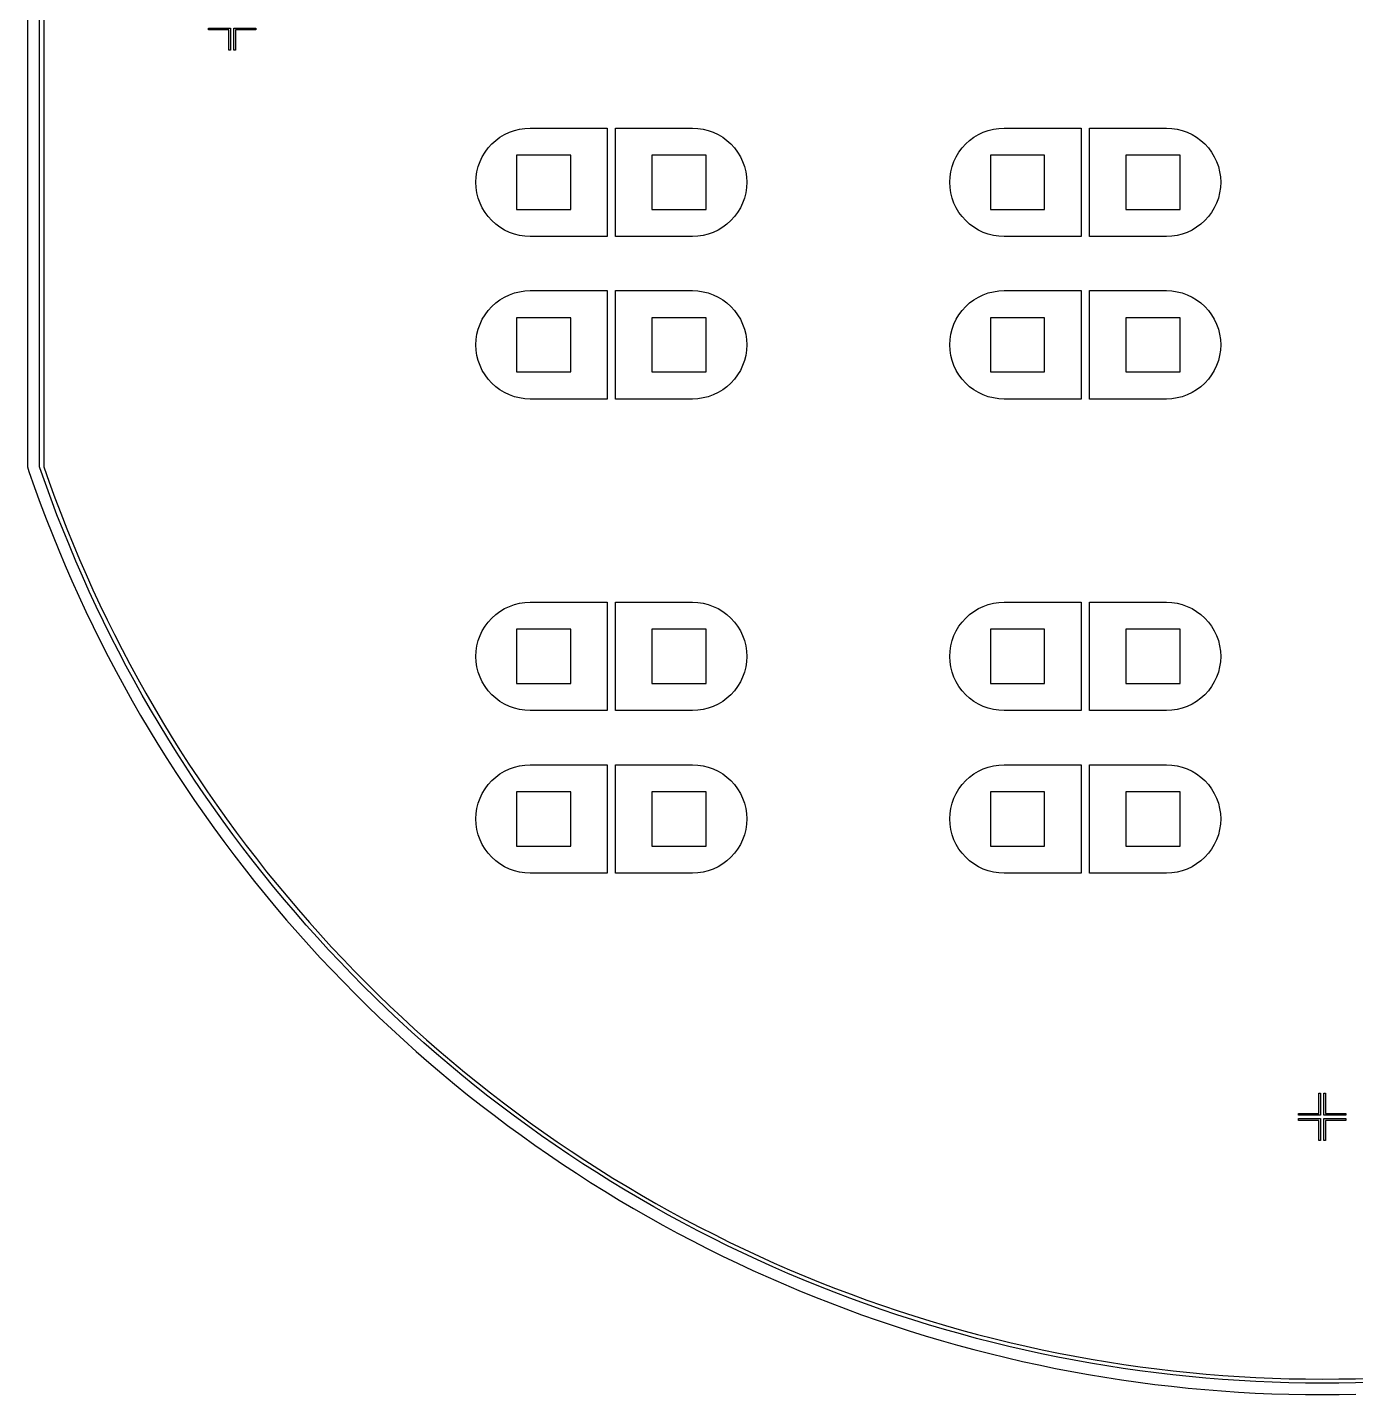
# Model space of a CAD drawing. Extents: x -16 to 83, y -18 to 83.
# Drawn here: x -15.6 to 33.5, y -18.2 to 32.2 of the extents above; entities that cross this region are included whole.
import ezdxf

# ---------------------------------------------------------------- set-up
doc = ezdxf.new("R2010")
doc.units = 0

msp = doc.modelspace()

# ---------------------------------------------------------------- linework, layer by layer
for p, q in [((-15.5641, 48.4975), (-15.5641, 16.0025)), ((-15.115, 16.0008), (-15.115, 48.4992)), ((-14.9564, 48.4998), (-14.9564, 16.0002)), ((-8.875, 32.125), (-8.875, 32.1875)), ((-8.875, 32.1875), (-8.0625, 32.1875)), ((-8.125, 32.125), (-8.875, 32.125)), ((-8.125, 31.375), (-8.125, 32.125)), ((-8.0625, 32.1875), (-8.0625, 31.375)), ((-7.9375, 31.375), (-7.9375, 32.1875)), ((-7.9375, 32.1875), (-7.125, 32.1875)), ((-7.125, 32.125), (-7.875, 32.125)), ((-7.875, 32.125), (-7.875, 31.375)), ((-7.125, 32.1875), (-7.125, 32.125)), ((-8.0625, 31.375), (-8.125, 31.375)), ((-7.875, 31.375), (-7.9375, 31.375)), ((1.88887, 28.1629), (2.05722, 28.2638)), ((2.05722, 28.2638), (2.23463, 28.3477)), ((2.23463, 28.3477), (2.41943, 28.4139)), ((2.41943, 28.4139), (2.60983, 28.4616)), ((2.60983, 28.4616), (2.80397, 28.4904)), ((2.80397, 28.4904), (3, 28.5)), ((3, 28.5), (5.85001, 28.5)), ((5.85001, 28.5), (5.85001, 24.5)), ((6.14999, 24.5), (6.14999, 28.5)), ((6.14999, 28.5), (9, 28.5)), ((9, 28.5), (9.19603, 28.4904)), ((9.19603, 28.4904), (9.39017, 28.4616)), ((9.39017, 28.4616), (9.58057, 28.4139)), ((9.58057, 28.4139), (9.76537, 28.3477)), ((9.76537, 28.3477), (9.94278, 28.2638)), ((9.94278, 28.2638), (10.1111, 28.1629)), ((19.3889, 28.1629), (19.5572, 28.2638)), ((19.5572, 28.2638), (19.7346, 28.3477)), ((19.7346, 28.3477), (19.9194, 28.4139)), ((19.9194, 28.4139), (20.1098, 28.4616)), ((20.1098, 28.4616), (20.304, 28.4904)), ((20.304, 28.4904), (20.5, 28.5)), ((20.5, 28.5), (23.35, 28.5)), ((23.35, 28.5), (23.35, 24.5)), ((23.65, 24.5), (23.65, 28.5)), ((23.65, 28.5), (26.5, 28.5)), ((26.5, 28.5), (26.696, 28.4904)), ((26.696, 28.4904), (26.8902, 28.4616)), ((26.8902, 28.4616), (27.0806, 28.4139)), ((27.0806, 28.4139), (27.2654, 28.3477)), ((27.2654, 28.3477), (27.4428, 28.2638)), ((27.4428, 28.2638), (27.6111, 28.1629)), ((1.33707, 27.6111), (1.45398, 27.7688)), ((1.45398, 27.7688), (1.5858, 27.9142)), ((1.5858, 27.9142), (1.73122, 28.046)), ((1.73122, 28.046), (1.88887, 28.1629)), ((10.1111, 28.1629), (10.2688, 28.046)), ((10.2688, 28.046), (10.4142, 27.9142)), ((10.4142, 27.9142), (10.546, 27.7688)), ((10.546, 27.7688), (10.6629, 27.6111)), ((18.8371, 27.6111), (18.954, 27.7688)), ((18.954, 27.7688), (19.0858, 27.9142)), ((19.0858, 27.9142), (19.2312, 28.046)), ((19.2312, 28.046), (19.3889, 28.1629)), ((27.6111, 28.1629), (27.7688, 28.046)), ((27.7688, 28.046), (27.9142, 27.9142)), ((27.9142, 27.9142), (28.046, 27.7688)), ((28.046, 27.7688), (28.1629, 27.6111)), ((1.08612, 27.0806), (1.15225, 27.2654)), ((1.15225, 27.2654), (1.23616, 27.4428)), ((1.23616, 27.4428), (1.33707, 27.6111)), ((4.5, 27.5), (2.5, 27.5)), ((2.5, 27.5), (2.5, 25.5)), ((4.5, 25.5), (4.5, 27.5)), ((9.5, 27.5), (7.5, 27.5)), ((7.5, 27.5), (7.5, 25.5)), ((9.5, 25.5), (9.5, 27.5)), ((10.6629, 27.6111), (10.7638, 27.4428)), ((10.7638, 27.4428), (10.8477, 27.2654)), ((10.8477, 27.2654), (10.9139, 27.0806)), ((18.5861, 27.0806), (18.6523, 27.2654)), ((18.6523, 27.2654), (18.7362, 27.4428)), ((18.7362, 27.4428), (18.8371, 27.6111)), ((22, 27.5), (20, 27.5)), ((20, 27.5), (20, 25.5)), ((22, 25.5), (22, 27.5)), ((27, 27.5), (25, 27.5)), ((25, 27.5), (25, 25.5)), ((27, 25.5), (27, 27.5)), ((28.1629, 27.6111), (28.2638, 27.4428)), ((28.2638, 27.4428), (28.3477, 27.2654)), ((28.3477, 27.2654), (28.4139, 27.0806)), ((1.00964, 26.696), (1.03844, 26.8902)), ((1.03844, 26.8902), (1.08612, 27.0806)), ((10.9139, 27.0806), (10.9616, 26.8902)), ((10.9616, 26.8902), (10.9904, 26.696)), ((18.5096, 26.696), (18.5384, 26.8902)), ((18.5384, 26.8902), (18.5861, 27.0806)), ((28.4139, 27.0806), (28.4616, 26.8902)), ((28.4616, 26.8902), (28.4904, 26.696)), ((1, 26.5), (1.00964, 26.696)), ((1.00964, 26.304), (1, 26.5)), ((1.03844, 26.1098), (1.00964, 26.304)), ((10.9904, 26.304), (10.9616, 26.1098)), ((10.9904, 26.696), (11, 26.5)), ((11, 26.5), (10.9904, 26.304)), ((18.5, 26.5), (18.5096, 26.696)), ((18.5096, 26.304), (18.5, 26.5)), ((18.5384, 26.1098), (18.5096, 26.304)), ((28.4904, 26.304), (28.4616, 26.1098)), ((28.4904, 26.696), (28.5, 26.5)), ((28.5, 26.5), (28.4904, 26.304)), ((1.08612, 25.9194), (1.03844, 26.1098)), ((1.15225, 25.7346), (1.08612, 25.9194)), ((10.9139, 25.9194), (10.8477, 25.7346)), ((10.9616, 26.1098), (10.9139, 25.9194)), ((18.5861, 25.9194), (18.5384, 26.1098)), ((18.6523, 25.7346), (18.5861, 25.9194)), ((28.4139, 25.9194), (28.3477, 25.7346)), ((28.4616, 26.1098), (28.4139, 25.9194)), ((1.23616, 25.5572), (1.15225, 25.7346)), ((1.33707, 25.3889), (1.23616, 25.5572)), ((1.45398, 25.2312), (1.33707, 25.3889)), ((2.5, 25.5), (4.5, 25.5)), ((7.5, 25.5), (9.5, 25.5)), ((10.6629, 25.3889), (10.546, 25.2312)), ((10.7638, 25.5572), (10.6629, 25.3889)), ((10.8477, 25.7346), (10.7638, 25.5572)), ((18.7362, 25.5572), (18.6523, 25.7346)), ((18.8371, 25.3889), (18.7362, 25.5572)), ((18.954, 25.2312), (18.8371, 25.3889)), ((20, 25.5), (22, 25.5)), ((25, 25.5), (27, 25.5)), ((28.1629, 25.3889), (28.046, 25.2312)), ((28.2638, 25.5572), (28.1629, 25.3889)), ((28.3477, 25.7346), (28.2638, 25.5572)), ((1.5858, 25.0858), (1.45398, 25.2312)), ((1.73122, 24.954), (1.5858, 25.0858)), ((1.88887, 24.8371), (1.73122, 24.954)), ((2.05722, 24.7362), (1.88887, 24.8371)), ((2.23463, 24.6523), (2.05722, 24.7362)), ((9.94278, 24.7362), (9.76537, 24.6523)), ((10.1111, 24.8371), (9.94278, 24.7362)), ((10.2688, 24.954), (10.1111, 24.8371)), ((10.4142, 25.0858), (10.2688, 24.954)), ((10.546, 25.2312), (10.4142, 25.0858)), ((19.0858, 25.0858), (18.954, 25.2312)), ((19.2312, 24.954), (19.0858, 25.0858)), ((19.3889, 24.8371), (19.2312, 24.954)), ((19.5572, 24.7362), (19.3889, 24.8371)), ((19.7346, 24.6523), (19.5572, 24.7362)), ((27.4428, 24.7362), (27.2654, 24.6523)), ((27.6111, 24.8371), (27.4428, 24.7362)), ((27.7688, 24.954), (27.6111, 24.8371)), ((27.9142, 25.0858), (27.7688, 24.954)), ((28.046, 25.2312), (27.9142, 25.0858)), ((2.41943, 24.5861), (2.23463, 24.6523)), ((2.60983, 24.5384), (2.41943, 24.5861)), ((2.80397, 24.5096), (2.60983, 24.5384)), ((3, 24.5), (2.80397, 24.5096)), ((5.85001, 24.5), (3, 24.5)), ((9, 24.5), (6.14999, 24.5)), ((9.19603, 24.5096), (9, 24.5)), ((9.39017, 24.5384), (9.19603, 24.5096)), ((9.58057, 24.5861), (9.39017, 24.5384)), ((9.76537, 24.6523), (9.58057, 24.5861)), ((19.9194, 24.5861), (19.7346, 24.6523)), ((20.1098, 24.5384), (19.9194, 24.5861)), ((20.304, 24.5096), (20.1098, 24.5384)), ((20.5, 24.5), (20.304, 24.5096)), ((23.35, 24.5), (20.5, 24.5)), ((26.5, 24.5), (23.65, 24.5)), ((26.696, 24.5096), (26.5, 24.5)), ((26.8902, 24.5384), (26.696, 24.5096)), ((27.0806, 24.5861), (26.8902, 24.5384)), ((27.2654, 24.6523), (27.0806, 24.5861)), ((1.88887, 22.1629), (2.05722, 22.2638)), ((2.05722, 22.2638), (2.23463, 22.3477)), ((2.23463, 22.3477), (2.41943, 22.4139)), ((2.41943, 22.4139), (2.60983, 22.4616)), ((2.60983, 22.4616), (2.80397, 22.4904)), ((2.80397, 22.4904), (3, 22.5)), ((3, 22.5), (5.85001, 22.5)), ((5.85001, 22.5), (5.85001, 18.5)), ((6.14999, 18.5), (6.14999, 22.5)), ((6.14999, 22.5), (9, 22.5)), ((9, 22.5), (9.19603, 22.4904)), ((9.19603, 22.4904), (9.39017, 22.4616)), ((9.39017, 22.4616), (9.58057, 22.4139)), ((9.58057, 22.4139), (9.76537, 22.3477)), ((9.76537, 22.3477), (9.94278, 22.2638)), ((9.94278, 22.2638), (10.1111, 22.1629)), ((19.3889, 22.1629), (19.5572, 22.2638)), ((19.5572, 22.2638), (19.7346, 22.3477)), ((19.7346, 22.3477), (19.9194, 22.4139)), ((19.9194, 22.4139), (20.1098, 22.4616)), ((20.1098, 22.4616), (20.304, 22.4904)), ((20.304, 22.4904), (20.5, 22.5)), ((20.5, 22.5), (23.35, 22.5)), ((23.35, 22.5), (23.35, 18.5)), ((23.65, 18.5), (23.65, 22.5)), ((23.65, 22.5), (26.5, 22.5)), ((26.5, 22.5), (26.696, 22.4904)), ((26.696, 22.4904), (26.8902, 22.4616)), ((26.8902, 22.4616), (27.0806, 22.4139)), ((27.0806, 22.4139), (27.2654, 22.3477)), ((27.2654, 22.3477), (27.4428, 22.2638)), ((27.4428, 22.2638), (27.6111, 22.1629)), ((1.33707, 21.6111), (1.45398, 21.7688)), ((1.45398, 21.7688), (1.5858, 21.9142)), ((1.5858, 21.9142), (1.73122, 22.046)), ((1.73122, 22.046), (1.88887, 22.1629)), ((10.1111, 22.1629), (10.2688, 22.046)), ((10.2688, 22.046), (10.4142, 21.9142)), ((10.4142, 21.9142), (10.546, 21.7688)), ((10.546, 21.7688), (10.6629, 21.6111)), ((18.8371, 21.6111), (18.954, 21.7688)), ((18.954, 21.7688), (19.0858, 21.9142)), ((19.0858, 21.9142), (19.2312, 22.046)), ((19.2312, 22.046), (19.3889, 22.1629)), ((27.6111, 22.1629), (27.7688, 22.046)), ((27.7688, 22.046), (27.9142, 21.9142)), ((27.9142, 21.9142), (28.046, 21.7688)), ((28.046, 21.7688), (28.1629, 21.6111)), ((1.08612, 21.0806), (1.15225, 21.2654)), ((1.15225, 21.2654), (1.23616, 21.4428)), ((1.23616, 21.4428), (1.33707, 21.6111)), ((4.5, 21.5), (2.5, 21.5)), ((2.5, 21.5), (2.5, 19.5)), ((4.5, 19.5), (4.5, 21.5)), ((9.5, 21.5), (7.5, 21.5)), ((7.5, 21.5), (7.5, 19.5)), ((9.5, 19.5), (9.5, 21.5)), ((10.6629, 21.6111), (10.7638, 21.4428)), ((10.7638, 21.4428), (10.8477, 21.2654)), ((10.8477, 21.2654), (10.9139, 21.0806)), ((18.5861, 21.0806), (18.6523, 21.2654)), ((18.6523, 21.2654), (18.7362, 21.4428)), ((18.7362, 21.4428), (18.8371, 21.6111)), ((22, 21.5), (20, 21.5)), ((20, 21.5), (20, 19.5)), ((22, 19.5), (22, 21.5)), ((27, 21.5), (25, 21.5)), ((25, 21.5), (25, 19.5)), ((27, 19.5), (27, 21.5)), ((28.1629, 21.6111), (28.2638, 21.4428)), ((28.2638, 21.4428), (28.3477, 21.2654)), ((28.3477, 21.2654), (28.4139, 21.0806)), ((1, 20.5), (1.00964, 20.696)), ((1.00964, 20.696), (1.03844, 20.8902)), ((1.03844, 20.8902), (1.08612, 21.0806)), ((10.9139, 21.0806), (10.9616, 20.8902)), ((10.9616, 20.8902), (10.9904, 20.696)), ((10.9904, 20.696), (11, 20.5)), ((18.5, 20.5), (18.5096, 20.696)), ((18.5096, 20.696), (18.5384, 20.8902)), ((18.5384, 20.8902), (18.5861, 21.0806)), ((28.4139, 21.0806), (28.4616, 20.8902)), ((28.4616, 20.8902), (28.4904, 20.696)), ((28.4904, 20.696), (28.5, 20.5)), ((1.00964, 20.304), (1, 20.5)), ((1.03844, 20.1098), (1.00964, 20.304)), ((10.9904, 20.304), (10.9616, 20.1098)), ((11, 20.5), (10.9904, 20.304)), ((18.5096, 20.304), (18.5, 20.5)), ((18.5384, 20.1098), (18.5096, 20.304)), ((28.4904, 20.304), (28.4616, 20.1098)), ((28.5, 20.5), (28.4904, 20.304)), ((1.08612, 19.9194), (1.03844, 20.1098)), ((1.15225, 19.7346), (1.08612, 19.9194)), ((1.23616, 19.5572), (1.15225, 19.7346)), ((10.8477, 19.7346), (10.7638, 19.5572)), ((10.9139, 19.9194), (10.8477, 19.7346)), ((10.9616, 20.1098), (10.9139, 19.9194)), ((18.5861, 19.9194), (18.5384, 20.1098)), ((18.6523, 19.7346), (18.5861, 19.9194)), ((18.7362, 19.5572), (18.6523, 19.7346)), ((28.3477, 19.7346), (28.2638, 19.5572)), ((28.4139, 19.9194), (28.3477, 19.7346)), ((28.4616, 20.1098), (28.4139, 19.9194)), ((1.33707, 19.3889), (1.23616, 19.5572)), ((1.45398, 19.2312), (1.33707, 19.3889)), ((1.5858, 19.0858), (1.45398, 19.2312)), ((2.5, 19.5), (4.5, 19.5)), ((7.5, 19.5), (9.5, 19.5)), ((10.546, 19.2312), (10.4142, 19.0858)), ((10.6629, 19.3889), (10.546, 19.2312)), ((10.7638, 19.5572), (10.6629, 19.3889)), ((18.8371, 19.3889), (18.7362, 19.5572)), ((18.954, 19.2312), (18.8371, 19.3889)), ((19.0858, 19.0858), (18.954, 19.2312)), ((20, 19.5), (22, 19.5)), ((25, 19.5), (27, 19.5)), ((28.046, 19.2312), (27.9142, 19.0858)), ((28.1629, 19.3889), (28.046, 19.2312)), ((28.2638, 19.5572), (28.1629, 19.3889)), ((1.73122, 18.954), (1.5858, 19.0858)), ((1.88887, 18.8371), (1.73122, 18.954)), ((2.05722, 18.7362), (1.88887, 18.8371)), ((2.23463, 18.6523), (2.05722, 18.7362)), ((9.94278, 18.7362), (9.76537, 18.6523)), ((10.1111, 18.8371), (9.94278, 18.7362)), ((10.2688, 18.954), (10.1111, 18.8371)), ((10.4142, 19.0858), (10.2688, 18.954)), ((19.2312, 18.954), (19.0858, 19.0858)), ((19.3889, 18.8371), (19.2312, 18.954)), ((19.5572, 18.7362), (19.3889, 18.8371)), ((19.7346, 18.6523), (19.5572, 18.7362)), ((27.4428, 18.7362), (27.2654, 18.6523)), ((27.6111, 18.8371), (27.4428, 18.7362)), ((27.7688, 18.954), (27.6111, 18.8371)), ((27.9142, 19.0858), (27.7688, 18.954)), ((2.41943, 18.5861), (2.23463, 18.6523)), ((2.60983, 18.5384), (2.41943, 18.5861)), ((2.80397, 18.5096), (2.60983, 18.5384)), ((3, 18.5), (2.80397, 18.5096)), ((5.85001, 18.5), (3, 18.5)), ((9, 18.5), (6.14999, 18.5)), ((9.19603, 18.5096), (9, 18.5)), ((9.39017, 18.5384), (9.19603, 18.5096)), ((9.58057, 18.5861), (9.39017, 18.5384)), ((9.76537, 18.6523), (9.58057, 18.5861)), ((19.9194, 18.5861), (19.7346, 18.6523)), ((20.1098, 18.5384), (19.9194, 18.5861)), ((20.304, 18.5096), (20.1098, 18.5384)), ((20.5, 18.5), (20.304, 18.5096)), ((23.35, 18.5), (20.5, 18.5)), ((26.5, 18.5), (23.65, 18.5)), ((26.696, 18.5096), (26.5, 18.5)), ((26.8902, 18.5384), (26.696, 18.5096)), ((27.0806, 18.5861), (26.8902, 18.5384)), ((27.2654, 18.6523), (27.0806, 18.5861)), ((-15.5641, 16.0025), (-15.5032, 15.8218)), ((-15.5032, 15.8218), (-15.298, 15.2371)), ((-15.1013, 15.9601), (-15.115, 16.0008)), ((-14.8978, 15.3802), (-15.1013, 15.9601)), ((-14.9564, 16.0002), (-14.7566, 15.4308)), ((-15.298, 15.2371), (-15.0856, 14.6549)), ((-14.6872, 14.8029), (-14.8978, 15.3802)), ((-14.7566, 15.4308), (-14.5466, 14.8552)), ((-15.0856, 14.6549), (-14.8661, 14.0753)), ((-14.4696, 14.2283), (-14.6872, 14.8029)), ((-14.5466, 14.8552), (-14.3297, 14.2822)), ((-14.2449, 13.6563), (-14.4696, 14.2283)), ((-14.3297, 14.2822), (-14.1057, 13.712)), ((-14.8661, 14.0753), (-14.6396, 13.4985)), ((-14.0133, 13.0871), (-14.2449, 13.6563)), ((-14.1057, 13.712), (-13.8747, 13.1445)), ((-14.6396, 13.4985), (-14.4059, 12.9245)), ((-13.8747, 13.1445), (-13.6367, 12.58)), ((-14.4059, 12.9245), (-14.1652, 12.3534)), ((-13.7746, 12.5209), (-14.0133, 13.0871)), ((-14.1652, 12.3534), (-13.9176, 11.7853)), ((-13.5291, 11.9576), (-13.7746, 12.5209)), ((-13.6367, 12.58), (-13.3919, 12.0183)), ((-13.9176, 11.7853), (-13.663, 11.2203)), ((-13.2766, 11.3973), (-13.5291, 11.9576)), ((-13.3919, 12.0183), (-13.1402, 11.4598)), ((-13.663, 11.2203), (-13.4015, 10.6585)), ((-13.0173, 10.8402), (-13.2766, 11.3973)), ((-13.1402, 11.4598), (-12.8817, 10.9043)), ((-13.4015, 10.6585), (-13.1331, 10.0999)), ((-12.7511, 10.2863), (-13.0173, 10.8402)), ((-12.8817, 10.9043), (-12.6163, 10.3521)), ((1.73122, 10.546), (1.88887, 10.6629)), ((1.88887, 10.6629), (2.05722, 10.7638)), ((2.05722, 10.7638), (2.23463, 10.8477)), ((2.23463, 10.8477), (2.41943, 10.9139)), ((2.41943, 10.9139), (2.60983, 10.9616)), ((2.60983, 10.9616), (2.80397, 10.9904)), ((2.80397, 10.9904), (3, 11)), ((3, 11), (5.85001, 11)), ((5.85001, 11), (5.85001, 7)), ((6.14999, 7), (6.14999, 11)), ((6.14999, 11), (9, 11)), ((9, 11), (9.19603, 10.9904)), ((9.19603, 10.9904), (9.39017, 10.9616)), ((9.39017, 10.9616), (9.58057, 10.9139)), ((9.58057, 10.9139), (9.76537, 10.8477)), ((9.76537, 10.8477), (9.94278, 10.7638)), ((9.94278, 10.7638), (10.1111, 10.6629)), ((10.1111, 10.6629), (10.2688, 10.546)), ((19.2312, 10.546), (19.3889, 10.6629)), ((19.3889, 10.6629), (19.5572, 10.7638)), ((19.5572, 10.7638), (19.7346, 10.8477)), ((19.7346, 10.8477), (19.9194, 10.9139)), ((19.9194, 10.9139), (20.1098, 10.9616)), ((20.1098, 10.9616), (20.304, 10.9904)), ((20.304, 10.9904), (20.5, 11)), ((20.5, 11), (23.35, 11)), ((23.35, 11), (23.35, 7)), ((23.65, 7), (23.65, 11)), ((23.65, 11), (26.5, 11)), ((26.5, 11), (26.696, 10.9904)), ((26.696, 10.9904), (26.8902, 10.9616)), ((26.8902, 10.9616), (27.0806, 10.9139)), ((27.0806, 10.9139), (27.2654, 10.8477)), ((27.2654, 10.8477), (27.4428, 10.7638)), ((27.4428, 10.7638), (27.6111, 10.6629)), ((27.6111, 10.6629), (27.7688, 10.546)), ((-13.1331, 10.0999), (-12.8578, 9.54463)), ((-12.4782, 9.73572), (-12.7511, 10.2863)), ((-12.6163, 10.3521), (-12.3442, 9.80316)), ((1.23616, 9.94278), (1.33707, 10.1111)), ((1.33707, 10.1111), (1.45398, 10.2688)), ((1.45398, 10.2688), (1.5858, 10.4142)), ((1.5858, 10.4142), (1.73122, 10.546)), ((10.2688, 10.546), (10.4142, 10.4142)), ((10.4142, 10.4142), (10.546, 10.2688)), ((10.546, 10.2688), (10.6629, 10.1111)), ((10.6629, 10.1111), (10.7638, 9.94278)), ((18.7362, 9.94278), (18.8371, 10.1111)), ((18.8371, 10.1111), (18.954, 10.2688)), ((18.954, 10.2688), (19.0858, 10.4142)), ((19.0858, 10.4142), (19.2312, 10.546)), ((27.7688, 10.546), (27.9142, 10.4142)), ((27.9142, 10.4142), (28.046, 10.2688)), ((28.046, 10.2688), (28.1629, 10.1111)), ((28.1629, 10.1111), (28.2638, 9.94278)), ((-12.1985, 9.18854), (-12.4782, 9.73572)), ((-12.3442, 9.80316), (-12.0654, 9.25761)), ((1.08612, 9.58057), (1.15225, 9.76537)), ((1.15225, 9.76537), (1.23616, 9.94278)), ((4.5, 10), (2.5, 10)), ((2.5, 10), (2.5, 8)), ((4.5, 8), (4.5, 10)), ((9.5, 10), (7.5, 10)), ((7.5, 10), (7.5, 8)), ((9.5, 8), (9.5, 10)), ((10.7638, 9.94278), (10.8477, 9.76537)), ((10.8477, 9.76537), (10.9139, 9.58057)), ((18.5861, 9.58057), (18.6523, 9.76537)), ((18.6523, 9.76537), (18.7362, 9.94278)), ((22, 10), (20, 10)), ((20, 10), (20, 8)), ((22, 8), (22, 10)), ((27, 10), (25, 10)), ((25, 10), (25, 8)), ((27, 8), (27, 10)), ((28.2638, 9.94278), (28.3477, 9.76537)), ((28.3477, 9.76537), (28.4139, 9.58057)), ((-12.8578, 9.54463), (-12.5758, 8.9928)), ((-11.9122, 8.64482), (-12.1985, 9.18854)), ((-12.0654, 9.25761), (-11.7799, 8.71553)), ((1, 9), (1.00964, 9.19603)), ((1.00964, 9.19603), (1.03844, 9.39017)), ((1.03844, 9.39017), (1.08612, 9.58057)), ((10.9139, 9.58057), (10.9616, 9.39017)), ((10.9616, 9.39017), (10.9904, 9.19603)), ((10.9904, 9.19603), (11, 9)), ((18.5, 9), (18.5096, 9.19603)), ((18.5096, 9.19603), (18.5384, 9.39017)), ((18.5384, 9.39017), (18.5861, 9.58057)), ((28.4139, 9.58057), (28.4616, 9.39017)), ((28.4616, 9.39017), (28.4904, 9.19603)), ((28.4904, 9.19603), (28.5, 9)), ((-12.5758, 8.9928), (-12.287, 8.44447)), ((-11.6192, 8.10466), (-11.9122, 8.64482)), ((-11.7799, 8.71553), (-11.4878, 8.17699)), ((1.00964, 8.80397), (1, 9)), ((1.03844, 8.60983), (1.00964, 8.80397)), ((1.08612, 8.41943), (1.03844, 8.60983)), ((10.9616, 8.60983), (10.9139, 8.41943)), ((10.9904, 8.80397), (10.9616, 8.60983)), ((11, 9), (10.9904, 8.80397)), ((18.5096, 8.80397), (18.5, 9)), ((18.5384, 8.60983), (18.5096, 8.80397)), ((18.5861, 8.41943), (18.5384, 8.60983)), ((28.4616, 8.60983), (28.4139, 8.41943)), ((28.4904, 8.80397), (28.4616, 8.60983)), ((28.5, 9), (28.4904, 8.80397)), ((-12.287, 8.44447), (-11.9915, 7.89972)), ((-11.3196, 7.56813), (-11.6192, 8.10466)), ((-11.4878, 8.17699), (-11.1891, 7.64206)), ((1.15225, 8.23463), (1.08612, 8.41943)), ((1.23616, 8.05722), (1.15225, 8.23463)), ((10.8477, 8.23463), (10.7638, 8.05722)), ((10.9139, 8.41943), (10.8477, 8.23463)), ((18.6523, 8.23463), (18.5861, 8.41943)), ((18.7362, 8.05722), (18.6523, 8.23463)), ((28.3477, 8.23463), (28.2638, 8.05722)), ((28.4139, 8.41943), (28.3477, 8.23463)), ((-11.9915, 7.89972), (-11.6894, 7.35864)), ((-11.1891, 7.64206), (-10.8838, 7.11086)), ((1.33707, 7.88887), (1.23616, 8.05722)), ((1.45398, 7.73122), (1.33707, 7.88887)), ((1.5858, 7.5858), (1.45398, 7.73122)), ((1.73122, 7.45398), (1.5858, 7.5858)), ((2.5, 8), (4.5, 8)), ((7.5, 8), (9.5, 8)), ((10.4142, 7.5858), (10.2688, 7.45398)), ((10.546, 7.73122), (10.4142, 7.5858)), ((10.6629, 7.88887), (10.546, 7.73122)), ((10.7638, 8.05722), (10.6629, 7.88887)), ((18.8371, 7.88887), (18.7362, 8.05722)), ((18.954, 7.73122), (18.8371, 7.88887)), ((19.0858, 7.5858), (18.954, 7.73122)), ((19.2312, 7.45398), (19.0858, 7.5858)), ((20, 8), (22, 8)), ((25, 8), (27, 8)), ((27.9142, 7.5858), (27.7688, 7.45398)), ((28.046, 7.73122), (27.9142, 7.5858)), ((28.1629, 7.88887), (28.046, 7.73122)), ((28.2638, 8.05722), (28.1629, 7.88887)), ((-11.6894, 7.35864), (-11.3806, 6.82132)), ((-11.0134, 7.03532), (-11.3196, 7.56813)), ((-10.8838, 7.11086), (-10.5721, 6.58342)), ((1.88887, 7.33707), (1.73122, 7.45398)), ((2.05722, 7.23616), (1.88887, 7.33707)), ((2.23463, 7.15225), (2.05722, 7.23616)), ((2.41943, 7.08612), (2.23463, 7.15225)), ((2.60983, 7.03844), (2.41943, 7.08612)), ((9.58057, 7.08612), (9.39017, 7.03844)), ((9.76537, 7.15225), (9.58057, 7.08612)), ((9.94278, 7.23616), (9.76537, 7.15225)), ((10.1111, 7.33707), (9.94278, 7.23616)), ((10.2688, 7.45398), (10.1111, 7.33707)), ((19.3889, 7.33707), (19.2312, 7.45398)), ((19.5572, 7.23616), (19.3889, 7.33707)), ((19.7346, 7.15225), (19.5572, 7.23616)), ((19.9194, 7.08612), (19.7346, 7.15225)), ((20.1098, 7.03844), (19.9194, 7.08612)), ((27.0806, 7.08612), (26.8902, 7.03844)), ((27.2654, 7.15225), (27.0806, 7.08612)), ((27.4428, 7.23616), (27.2654, 7.15225)), ((27.6111, 7.33707), (27.4428, 7.23616)), ((27.7688, 7.45398), (27.6111, 7.33707)), ((-11.3806, 6.82132), (-11.0653, 6.28781)), ((-10.7008, 6.50632), (-11.0134, 7.03532)), ((-10.5721, 6.58342), (-10.2539, 6.05986)), ((2.80397, 7.00964), (2.60983, 7.03844)), ((3, 7), (2.80397, 7.00964)), ((5.85001, 7), (3, 7)), ((9, 7), (6.14999, 7)), ((9.19603, 7.00964), (9, 7)), ((9.39017, 7.03844), (9.19603, 7.00964)), ((20.304, 7.00964), (20.1098, 7.03844)), ((20.5, 7), (20.304, 7.00964)), ((23.35, 7), (20.5, 7)), ((26.5, 7), (23.65, 7)), ((26.696, 7.00964), (26.5, 7)), ((26.8902, 7.03844), (26.696, 7.00964)), ((-11.0653, 6.28781), (-10.7434, 5.75822)), ((-10.3816, 5.98119), (-10.7008, 6.50632)), ((-10.2539, 6.05986), (-9.92931, 5.54025)), ((-10.7434, 5.75822), (-10.4151, 5.23262)), ((-10.056, 5.46001), (-10.3816, 5.98119)), ((-10.4151, 5.23262), (-10.0803, 4.71109)), ((-9.72409, 4.94286), (-10.056, 5.46001)), ((-9.92931, 5.54025), (-9.59836, 5.02466)), ((-10.0803, 4.71109), (-9.73921, 4.19371)), ((-9.38583, 4.42982), (-9.72409, 4.94286)), ((-9.59836, 5.02466), (-9.26111, 4.51317)), ((1.5858, 4.4142), (1.73122, 4.54602)), ((1.73122, 4.54602), (1.88887, 4.66293)), ((1.88887, 4.66293), (2.05722, 4.76384)), ((2.05722, 4.76384), (2.23463, 4.84775)), ((2.23463, 4.84775), (2.41943, 4.91388)), ((2.41943, 4.91388), (2.60983, 4.96156)), ((2.60983, 4.96156), (2.80397, 4.99036)), ((2.80397, 4.99036), (3, 5)), ((3, 5), (5.85001, 5)), ((5.85001, 5), (5.85001, 1)), ((6.14999, 1), (6.14999, 5)), ((6.14999, 5), (9, 5)), ((9, 5), (9.19603, 4.99036)), ((9.19603, 4.99036), (9.39017, 4.96156)), ((9.39017, 4.96156), (9.58057, 4.91388)), ((9.58057, 4.91388), (9.76537, 4.84775)), ((9.76537, 4.84775), (9.94278, 4.76384)), ((9.94278, 4.76384), (10.1111, 4.66293)), ((10.1111, 4.66293), (10.2688, 4.54602)), ((10.2688, 4.54602), (10.4142, 4.4142)), ((19.0858, 4.4142), (19.2312, 4.54602)), ((19.2312, 4.54602), (19.3889, 4.66293)), ((19.3889, 4.66293), (19.5572, 4.76384)), ((19.5572, 4.76384), (19.7346, 4.84775)), ((19.7346, 4.84775), (19.9194, 4.91388)), ((19.9194, 4.91388), (20.1098, 4.96156)), ((20.1098, 4.96156), (20.304, 4.99036)), ((20.304, 4.99036), (20.5, 5)), ((20.5, 5), (23.35, 5)), ((23.35, 5), (23.35, 1)), ((23.65, 1), (23.65, 5)), ((23.65, 5), (26.5, 5)), ((26.5, 5), (26.696, 4.99036)), ((26.696, 4.99036), (26.8902, 4.96156)), ((26.8902, 4.96156), (27.0806, 4.91388)), ((27.0806, 4.91388), (27.2654, 4.84775)), ((27.2654, 4.84775), (27.4428, 4.76384)), ((27.4428, 4.76384), (27.6111, 4.66293)), ((27.6111, 4.66293), (27.7688, 4.54602)), ((27.7688, 4.54602), (27.9142, 4.4142)), ((-9.73921, 4.19371), (-9.39175, 3.68056)), ((-9.04131, 3.92099), (-9.38583, 4.42982)), ((-9.26111, 4.51317), (-8.91762, 4.00584)), ((1.23616, 3.94278), (1.33707, 4.11113)), ((1.33707, 4.11113), (1.45398, 4.26878)), ((1.45398, 4.26878), (1.5858, 4.4142)), ((10.4142, 4.4142), (10.546, 4.26878)), ((10.546, 4.26878), (10.6629, 4.11113)), ((10.6629, 4.11113), (10.7638, 3.94278)), ((18.7362, 3.94278), (18.8371, 4.11113)), ((18.8371, 4.11113), (18.954, 4.26878)), ((18.954, 4.26878), (19.0858, 4.4142)), ((27.9142, 4.4142), (28.046, 4.26878)), ((28.046, 4.26878), (28.1629, 4.11113)), ((28.1629, 4.11113), (28.2638, 3.94278)), ((-9.39175, 3.68056), (-9.03802, 3.17169)), ((-8.69055, 3.41641), (-9.04131, 3.92099)), ((-8.91762, 4.00584), (-8.56792, 3.50278)), ((1.03844, 3.39017), (1.08612, 3.58057)), ((1.08612, 3.58057), (1.15225, 3.76537)), ((1.15225, 3.76537), (1.23616, 3.94278)), ((4.5, 4), (2.5, 4)), ((2.5, 4), (2.5, 2)), ((4.5, 2), (4.5, 4)), ((9.5, 4), (7.5, 4)), ((7.5, 4), (7.5, 2)), ((9.5, 2), (9.5, 4)), ((10.7638, 3.94278), (10.8477, 3.76537)), ((10.8477, 3.76537), (10.9139, 3.58057)), ((10.9139, 3.58057), (10.9616, 3.39017)), ((18.5384, 3.39017), (18.5861, 3.58057)), ((18.5861, 3.58057), (18.6523, 3.76537)), ((18.6523, 3.76537), (18.7362, 3.94278)), ((22, 4), (20, 4)), ((20, 4), (20, 2)), ((22, 2), (22, 4)), ((27, 4), (25, 4)), ((25, 4), (25, 2)), ((27, 2), (27, 4)), ((28.2638, 3.94278), (28.3477, 3.76537)), ((28.3477, 3.76537), (28.4139, 3.58057)), ((28.4139, 3.58057), (28.4616, 3.39017)), ((-9.03802, 3.17169), (-8.67809, 2.66722)), ((-8.33363, 2.91618), (-8.69055, 3.41641)), ((-8.56792, 3.50278), (-8.21207, 3.00404)), ((1, 3), (1.00964, 3.19603)), ((1.00964, 3.19603), (1.03844, 3.39017)), ((10.9616, 3.39017), (10.9904, 3.19603)), ((10.9904, 3.19603), (11, 3)), ((18.5, 3), (18.5096, 3.19603)), ((18.5096, 3.19603), (18.5384, 3.39017)), ((28.4616, 3.39017), (28.4904, 3.19603)), ((28.4904, 3.19603), (28.5, 3)), ((-8.67809, 2.66722), (-8.31198, 2.16719)), ((-7.97061, 2.42036), (-8.33363, 2.91618)), ((-8.21207, 3.00404), (-7.85013, 2.50972)), ((1.00964, 2.80397), (1, 3)), ((1.03844, 2.60983), (1.00964, 2.80397)), ((1.08612, 2.41943), (1.03844, 2.60983)), ((10.9616, 2.60983), (10.9139, 2.41943)), ((10.9904, 2.80397), (10.9616, 2.60983)), ((11, 3), (10.9904, 2.80397)), ((18.5096, 2.80397), (18.5, 3)), ((18.5384, 2.60983), (18.5096, 2.80397)), ((18.5861, 2.41943), (18.5384, 2.60983)), ((28.4616, 2.60983), (28.4139, 2.41943)), ((28.4904, 2.80397), (28.4616, 2.60983)), ((28.5, 3), (28.4904, 2.80397)), ((-8.31198, 2.16719), (-7.93976, 1.67169)), ((-7.60153, 1.92905), (-7.97061, 2.42036)), ((-7.85013, 2.50972), (-7.48215, 2.01987)), ((-7.48215, 2.01987), (-7.10818, 1.53458)), ((1.15225, 2.23463), (1.08612, 2.41943)), ((1.23616, 2.05722), (1.15225, 2.23463)), ((1.33707, 1.88887), (1.23616, 2.05722)), ((10.7638, 2.05722), (10.6629, 1.88887)), ((10.8477, 2.23463), (10.7638, 2.05722)), ((10.9139, 2.41943), (10.8477, 2.23463)), ((18.6523, 2.23463), (18.5861, 2.41943)), ((18.7362, 2.05722), (18.6523, 2.23463)), ((18.8371, 1.88887), (18.7362, 2.05722)), ((28.2638, 2.05722), (28.1629, 1.88887)), ((28.3477, 2.23463), (28.2638, 2.05722)), ((28.4139, 2.41943), (28.3477, 2.23463)), ((-7.93976, 1.67169), (-7.56149, 1.18082)), ((-7.22644, 1.44229), (-7.60153, 1.92905)), ((-7.10818, 1.53458), (-6.7283, 1.05389)), ((1.45398, 1.73122), (1.33707, 1.88887)), ((1.5858, 1.5858), (1.45398, 1.73122)), ((1.73122, 1.45398), (1.5858, 1.5858)), ((2.5, 2), (4.5, 2)), ((7.5, 2), (9.5, 2)), ((10.4142, 1.5858), (10.2688, 1.45398)), ((10.546, 1.73122), (10.4142, 1.5858)), ((10.6629, 1.88887), (10.546, 1.73122)), ((18.954, 1.73122), (18.8371, 1.88887)), ((19.0858, 1.5858), (18.954, 1.73122)), ((19.2312, 1.45398), (19.0858, 1.5858)), ((20, 2), (22, 2)), ((25, 2), (27, 2)), ((27.9142, 1.5858), (27.7688, 1.45398)), ((28.046, 1.73122), (27.9142, 1.5858)), ((28.1629, 1.88887), (28.046, 1.73122)), ((-7.56149, 1.18082), (-7.17723, 0.69459)), ((-6.84541, 0.96018), (-7.22644, 1.44229)), ((-6.7283, 1.05389), (-6.34254, 0.57793)), ((1.88887, 1.33707), (1.73122, 1.45398)), ((2.05722, 1.23616), (1.88887, 1.33707)), ((2.23463, 1.15225), (2.05722, 1.23616)), ((2.41943, 1.08612), (2.23463, 1.15225)), ((2.60983, 1.03844), (2.41943, 1.08612)), ((2.80397, 1.00964), (2.60983, 1.03844)), ((3, 1), (2.80397, 1.00964)), ((9.19603, 1.00964), (9, 1)), ((9.39017, 1.03844), (9.19603, 1.00964)), ((9.58057, 1.08612), (9.39017, 1.03844)), ((9.76537, 1.15225), (9.58057, 1.08612)), ((9.94278, 1.23616), (9.76537, 1.15225)), ((10.1111, 1.33707), (9.94278, 1.23616)), ((10.2688, 1.45398), (10.1111, 1.33707)), ((19.3889, 1.33707), (19.2312, 1.45398)), ((19.5572, 1.23616), (19.3889, 1.33707)), ((19.7346, 1.15225), (19.5572, 1.23616)), ((19.9194, 1.08612), (19.7346, 1.15225)), ((20.1098, 1.03844), (19.9194, 1.08612)), ((20.304, 1.00964), (20.1098, 1.03844)), ((20.5, 1), (20.304, 1.00964)), ((26.696, 1.00964), (26.5, 1)), ((26.8902, 1.03844), (26.696, 1.00964)), ((27.0806, 1.08612), (26.8902, 1.03844)), ((27.2654, 1.15225), (27.0806, 1.08612)), ((27.4428, 1.23616), (27.2654, 1.15225)), ((27.6111, 1.33707), (27.4428, 1.23616)), ((27.7688, 1.45398), (27.6111, 1.33707)), ((-7.17723, 0.69459), (-6.78702, 0.21315)), ((-6.4585, 0.48276), (-6.84541, 0.96018)), ((-6.34254, 0.57793), (-5.95097, 0.10672)), ((5.85001, 1), (3, 1)), ((9, 1), (6.14999, 1)), ((23.35, 1), (20.5, 1)), ((26.5, 1), (23.65, 1)), ((-6.78702, 0.21315), (-6.39095, -0.26349)), ((-6.06575, 0.01015), (-6.4585, 0.48276)), ((-5.66722, -0.45763), (-6.06575, 0.01015)), ((-5.95097, 0.10672), (-5.55365, -0.35965)), ((-6.39095, -0.26349), (-5.98904, -0.73523)), ((-5.263, -0.92047), (-5.66722, -0.45763)), ((-5.55365, -0.35965), (-5.15063, -0.82111)), ((-5.98904, -0.73523), (-5.58138, -1.202)), ((-4.85312, -1.37831), (-5.263, -0.92047)), ((-5.15063, -0.82111), (-4.74197, -1.27757)), ((-5.58138, -1.202), (-5.16803, -1.66373)), ((-4.43765, -1.83109), (-4.85312, -1.37831)), ((-4.74197, -1.27757), (-4.32776, -1.729)), ((-5.16803, -1.66373), (-4.74904, -2.12035)), ((-4.01666, -2.27873), (-4.43765, -1.83109)), ((-4.32776, -1.729), (-3.90804, -2.17531)), ((-4.74904, -2.12035), (-4.32448, -2.57179)), ((-3.59021, -2.72119), (-4.01666, -2.27873)), ((-3.90804, -2.17531), (-3.48285, -2.61642)), ((-4.32448, -2.57179), (-3.89439, -3.01799)), ((-3.89439, -3.01799), (-3.45889, -3.45889)), ((-3.15837, -3.15837), (-3.59021, -2.72119)), ((-3.48285, -2.61642), (-3.05231, -3.05231)), ((-3.45889, -3.45889), (-3.01799, -3.89439)), ((-2.72119, -3.59021), (-3.15837, -3.15837)), ((-3.05231, -3.05231), (-2.61642, -3.48285)), ((-2.61642, -3.48285), (-2.17531, -3.90804)), ((-3.01799, -3.89439), (-2.57179, -4.32448)), ((-2.27873, -4.01666), (-2.72119, -3.59021)), ((-1.83109, -4.43765), (-2.27873, -4.01666)), ((-2.17531, -3.90804), (-1.729, -4.32776)), ((-2.57179, -4.32448), (-2.12035, -4.74904)), ((-1.37831, -4.85312), (-1.83109, -4.43765)), ((-1.729, -4.32776), (-1.27757, -4.74197)), ((-2.12035, -4.74904), (-1.66373, -5.16803)), ((-0.92047, -5.263), (-1.37831, -4.85312)), ((-1.27757, -4.74197), (-0.82111, -5.15063)), ((-1.66373, -5.16803), (-1.202, -5.58138)), ((-0.45763, -5.66722), (-0.92047, -5.263)), ((-0.82111, -5.15063), (-0.35965, -5.55365)), ((-1.202, -5.58138), (-0.73523, -5.98904)), ((-0.73523, -5.98904), (-0.26349, -6.39095)), ((0.01015, -6.06575), (-0.45763, -5.66722)), ((-0.35965, -5.55365), (0.10672, -5.95097)), ((0.10672, -5.95097), (0.57793, -6.34254)), ((-0.26349, -6.39095), (0.21315, -6.78702)), ((0.48276, -6.4585), (0.01015, -6.06575)), ((0.96018, -6.84541), (0.48276, -6.4585)), ((0.57793, -6.34254), (1.05389, -6.7283)), ((0.21315, -6.78702), (0.69459, -7.17723)), ((1.44229, -7.22644), (0.96018, -6.84541)), ((1.05389, -6.7283), (1.53458, -7.10818)), ((0.69459, -7.17723), (1.18082, -7.56149)), ((1.18082, -7.56149), (1.67169, -7.93976)), ((1.92905, -7.60153), (1.44229, -7.22644)), ((1.53458, -7.10818), (2.01987, -7.48215)), ((2.01987, -7.48215), (2.50972, -7.85013)), ((32.125, -7.875), (32.125, -7.125)), ((32.125, -7.125), (32.1875, -7.125)), ((32.1875, -7.125), (32.1875, -7.9375)), ((32.3125, -7.9375), (32.3125, -7.125)), ((32.3125, -7.125), (32.375, -7.125)), ((32.375, -7.125), (32.375, -7.875)), ((1.67169, -7.93976), (2.16719, -8.31198)), ((2.42036, -7.97061), (1.92905, -7.60153)), ((2.91618, -8.33363), (2.42036, -7.97061)), ((2.50972, -7.85013), (3.00404, -8.21207)), ((31.375, -7.9375), (31.375, -7.875)), ((31.375, -7.875), (32.125, -7.875)), ((32.1875, -7.9375), (31.375, -7.9375)), ((31.375, -8.125), (31.375, -8.0625)), ((31.375, -8.0625), (32.1875, -8.0625)), ((32.1875, -8.0625), (32.1875, -8.875)), ((33.125, -7.9375), (32.3125, -7.9375)), ((32.3125, -8.875), (32.3125, -8.0625)), ((32.3125, -8.0625), (33.125, -8.0625)), ((32.375, -7.875), (33.125, -7.875)), ((33.125, -7.875), (33.125, -7.9375)), ((33.125, -8.0625), (33.125, -8.125)), ((2.16719, -8.31198), (2.66722, -8.67809)), ((3.41641, -8.69055), (2.91618, -8.33363)), ((3.00404, -8.21207), (3.50278, -8.56792)), ((3.50278, -8.56792), (4.00584, -8.91762)), ((32.125, -8.125), (31.375, -8.125)), ((32.125, -8.875), (32.125, -8.125)), ((33.125, -8.125), (32.375, -8.125)), ((32.375, -8.125), (32.375, -8.875)), ((2.66722, -8.67809), (3.17169, -9.03802)), ((3.17169, -9.03802), (3.68056, -9.39175)), ((3.92099, -9.04131), (3.41641, -8.69055)), ((4.42982, -9.38583), (3.92099, -9.04131)), ((4.00584, -8.91762), (4.51317, -9.26111)), ((32.1875, -8.875), (32.125, -8.875)), ((32.375, -8.875), (32.3125, -8.875)), ((3.68056, -9.39175), (4.19371, -9.73921)), ((4.94286, -9.72409), (4.42982, -9.38583)), ((4.51317, -9.26111), (5.02466, -9.59836)), ((4.19371, -9.73921), (4.71109, -10.0803)), ((4.71109, -10.0803), (5.23262, -10.4151)), ((5.46001, -10.056), (4.94286, -9.72409)), ((5.02466, -9.59836), (5.54025, -9.92931)), ((5.98119, -10.3816), (5.46001, -10.056)), ((5.54025, -9.92931), (6.05986, -10.2539)), ((5.23262, -10.4151), (5.75822, -10.7434)), ((6.50632, -10.7008), (5.98119, -10.3816)), ((6.05986, -10.2539), (6.58342, -10.5721)), ((6.58342, -10.5721), (7.11086, -10.8838)), ((5.75822, -10.7434), (6.28781, -11.0653)), ((6.28781, -11.0653), (6.82132, -11.3806)), ((7.03532, -11.0134), (6.50632, -10.7008)), ((7.56813, -11.3196), (7.03532, -11.0134)), ((7.11086, -10.8838), (7.64206, -11.1891)), ((6.82132, -11.3806), (7.35864, -11.6894)), ((8.10466, -11.6192), (7.56813, -11.3196)), ((7.64206, -11.1891), (8.17699, -11.4878)), ((8.17699, -11.4878), (8.71553, -11.7799)), ((7.35864, -11.6894), (7.89972, -11.9915)), ((7.89972, -11.9915), (8.44447, -12.287)), ((8.64482, -11.9122), (8.10466, -11.6192)), ((9.18854, -12.1985), (8.64482, -11.9122)), ((8.71553, -11.7799), (9.25761, -12.0654)), ((9.25761, -12.0654), (9.80316, -12.3442)), ((8.44447, -12.287), (8.9928, -12.5758)), ((8.9928, -12.5758), (9.54463, -12.8578)), ((9.73572, -12.4782), (9.18854, -12.1985)), ((10.2863, -12.7511), (9.73572, -12.4782)), ((9.80316, -12.3442), (10.3521, -12.6163)), ((10.3521, -12.6163), (10.9043, -12.8817)), ((9.54463, -12.8578), (10.0999, -13.1331)), ((10.8402, -13.0173), (10.2863, -12.7511)), ((11.3973, -13.2766), (10.8402, -13.0173)), ((10.9043, -12.8817), (11.4598, -13.1402)), ((10.0999, -13.1331), (10.6585, -13.4015)), ((10.6585, -13.4015), (11.2203, -13.663)), ((11.9576, -13.5291), (11.3973, -13.2766)), ((11.4598, -13.1402), (12.0183, -13.3919)), ((12.5209, -13.7746), (11.9576, -13.5291)), ((12.0183, -13.3919), (12.58, -13.6367)), ((11.2203, -13.663), (11.7853, -13.9176)), ((11.7853, -13.9176), (12.3534, -14.1652)), ((13.0871, -14.0133), (12.5209, -13.7746)), ((12.58, -13.6367), (13.1445, -13.8747)), ((13.6563, -14.2449), (13.0871, -14.0133)), ((13.1445, -13.8747), (13.712, -14.1057)), ((13.712, -14.1057), (14.2822, -14.3297)), ((12.3534, -14.1652), (12.9245, -14.4059)), ((12.9245, -14.4059), (13.4985, -14.6396)), ((14.2283, -14.4696), (13.6563, -14.2449)), ((14.8029, -14.6872), (14.2283, -14.4696)), ((14.2822, -14.3297), (14.8552, -14.5466)), ((14.8552, -14.5466), (15.4308, -14.7566)), ((13.4985, -14.6396), (14.0753, -14.8661)), ((14.0753, -14.8661), (14.6549, -15.0856)), ((14.6549, -15.0856), (15.2371, -15.298)), ((15.3802, -14.8978), (14.8029, -14.6872)), ((15.9601, -15.1013), (15.3802, -14.8978)), ((15.4308, -14.7566), (16.0089, -14.9594)), ((16.5424, -15.2976), (15.9601, -15.1013)), ((16.0089, -14.9594), (16.5894, -15.1552)), ((15.2371, -15.298), (15.8218, -15.5032)), ((15.8218, -15.5032), (16.4091, -15.7012)), ((17.1271, -15.4868), (16.5424, -15.2976)), ((16.5894, -15.1552), (17.1724, -15.3438)), ((17.714, -15.6688), (17.1271, -15.4868)), ((17.1724, -15.3438), (17.7575, -15.5252)), ((17.7575, -15.5252), (18.3449, -15.6995)), ((16.4091, -15.7012), (16.9987, -15.892)), ((16.9987, -15.892), (17.5906, -16.0755)), ((17.5906, -16.0755), (18.1848, -16.2517)), ((18.3031, -15.8436), (17.714, -15.6688)), ((18.8944, -16.0111), (18.3031, -15.8436)), ((18.3449, -15.6995), (18.9344, -15.8665)), ((19.4876, -16.1713), (18.8944, -16.0111)), ((18.9344, -15.8665), (19.5258, -16.0263)), ((19.5258, -16.0263), (20.1192, -16.1788)), ((18.1848, -16.2517), (18.781, -16.4207)), ((18.781, -16.4207), (19.3793, -16.5823)), ((19.3793, -16.5823), (19.9795, -16.7366)), ((20.0828, -16.3243), (19.4876, -16.1713)), ((20.6798, -16.47), (20.0828, -16.3243)), ((20.1192, -16.1788), (20.7144, -16.324)), ((21.2785, -16.6083), (20.6798, -16.47)), ((20.7144, -16.324), (21.3114, -16.4619)), ((21.8789, -16.7392), (21.2785, -16.6083)), ((21.3114, -16.4619), (21.91, -16.5925)), ((21.91, -16.5925), (22.5101, -16.7157)), ((19.9795, -16.7366), (20.5816, -16.8835)), ((20.5816, -16.8835), (21.1854, -17.0229)), ((21.1854, -17.0229), (21.7909, -17.155)), ((21.7909, -17.155), (22.3979, -17.2796)), ((22.4809, -16.8628), (21.8789, -16.7392)), ((23.0843, -16.979), (22.4809, -16.8628)), ((22.5101, -16.7157), (23.1117, -16.8315)), ((23.6891, -17.0878), (23.0843, -16.979)), ((23.1117, -16.8315), (23.7147, -16.94)), ((24.2952, -17.1891), (23.6891, -17.0878)), ((23.7147, -16.94), (24.319, -17.041)), ((24.319, -17.041), (24.9245, -17.1346)), ((24.9245, -17.1346), (25.5311, -17.2208)), ((22.3979, -17.2796), (23.0065, -17.3968)), ((23.0065, -17.3968), (23.6164, -17.5065)), ((23.6164, -17.5065), (24.2277, -17.6087)), ((24.2277, -17.6087), (24.8401, -17.7034)), ((24.9025, -17.283), (24.2952, -17.1891)), ((25.5109, -17.3694), (24.9025, -17.283)), ((26.1203, -17.4484), (25.5109, -17.3694)), ((25.5311, -17.2208), (26.1387, -17.2995)), ((26.7306, -17.5199), (26.1203, -17.4484)), ((26.1387, -17.2995), (26.7472, -17.3708)), ((27.3418, -17.5839), (26.7306, -17.5199)), ((26.7472, -17.3708), (27.3565, -17.4346)), ((27.9537, -17.6404), (27.3418, -17.5839)), ((27.3565, -17.4346), (27.9666, -17.4909)), ((28.5663, -17.6893), (27.9537, -17.6404)), ((27.9666, -17.4909), (28.5773, -17.5397)), ((28.5773, -17.5397), (29.1886, -17.581)), ((29.1886, -17.581), (29.8003, -17.6149)), ((29.8003, -17.6149), (30.4124, -17.6412)), ((30.4124, -17.6412), (31.0248, -17.66)), ((31.0248, -17.66), (31.6373, -17.6712)), ((32.8627, -17.6712), (33.4752, -17.66)), ((33.4752, -17.66), (34.0876, -17.6412)), ((24.8401, -17.7034), (25.4537, -17.7906)), ((25.4537, -17.7906), (26.0683, -17.8702)), ((26.0683, -17.8702), (26.6838, -17.9423)), ((26.6838, -17.9423), (27.3001, -18.0068)), ((27.3001, -18.0068), (27.9172, -18.0638)), ((27.9172, -18.0638), (28.535, -18.1132)), ((28.535, -18.1132), (29.1533, -18.155)), ((29.1794, -17.7308), (28.5663, -17.6893)), ((29.1533, -18.155), (29.7721, -18.1892)), ((29.7929, -17.7647), (29.1794, -17.7308)), ((30.4069, -17.7911), (29.7929, -17.7647)), ((31.0211, -17.8099), (30.4069, -17.7911)), ((31.6355, -17.8212), (31.0211, -17.8099)), ((32.25, -17.825), (31.6355, -17.8212)), ((31.6373, -17.6712), (32.25, -17.675)), ((32.25, -17.675), (32.8627, -17.6712)), ((32.8645, -17.8212), (32.25, -17.825)), ((33.4789, -17.8099), (32.8645, -17.8212)), ((34.0931, -17.7911), (33.4789, -17.8099)), ((29.7721, -18.1892), (30.3912, -18.2158)), ((30.3912, -18.2158), (31.0107, -18.2348)), ((31.0107, -18.2348), (31.6303, -18.2462)), ((31.6303, -18.2462), (32.25, -18.25)), ((32.25, -18.25), (32.8697, -18.2462)), ((32.8697, -18.2462), (33.4893, -18.2348))]:
    msp.add_line(p, q)

doc.saveas('drawing.dxf')
